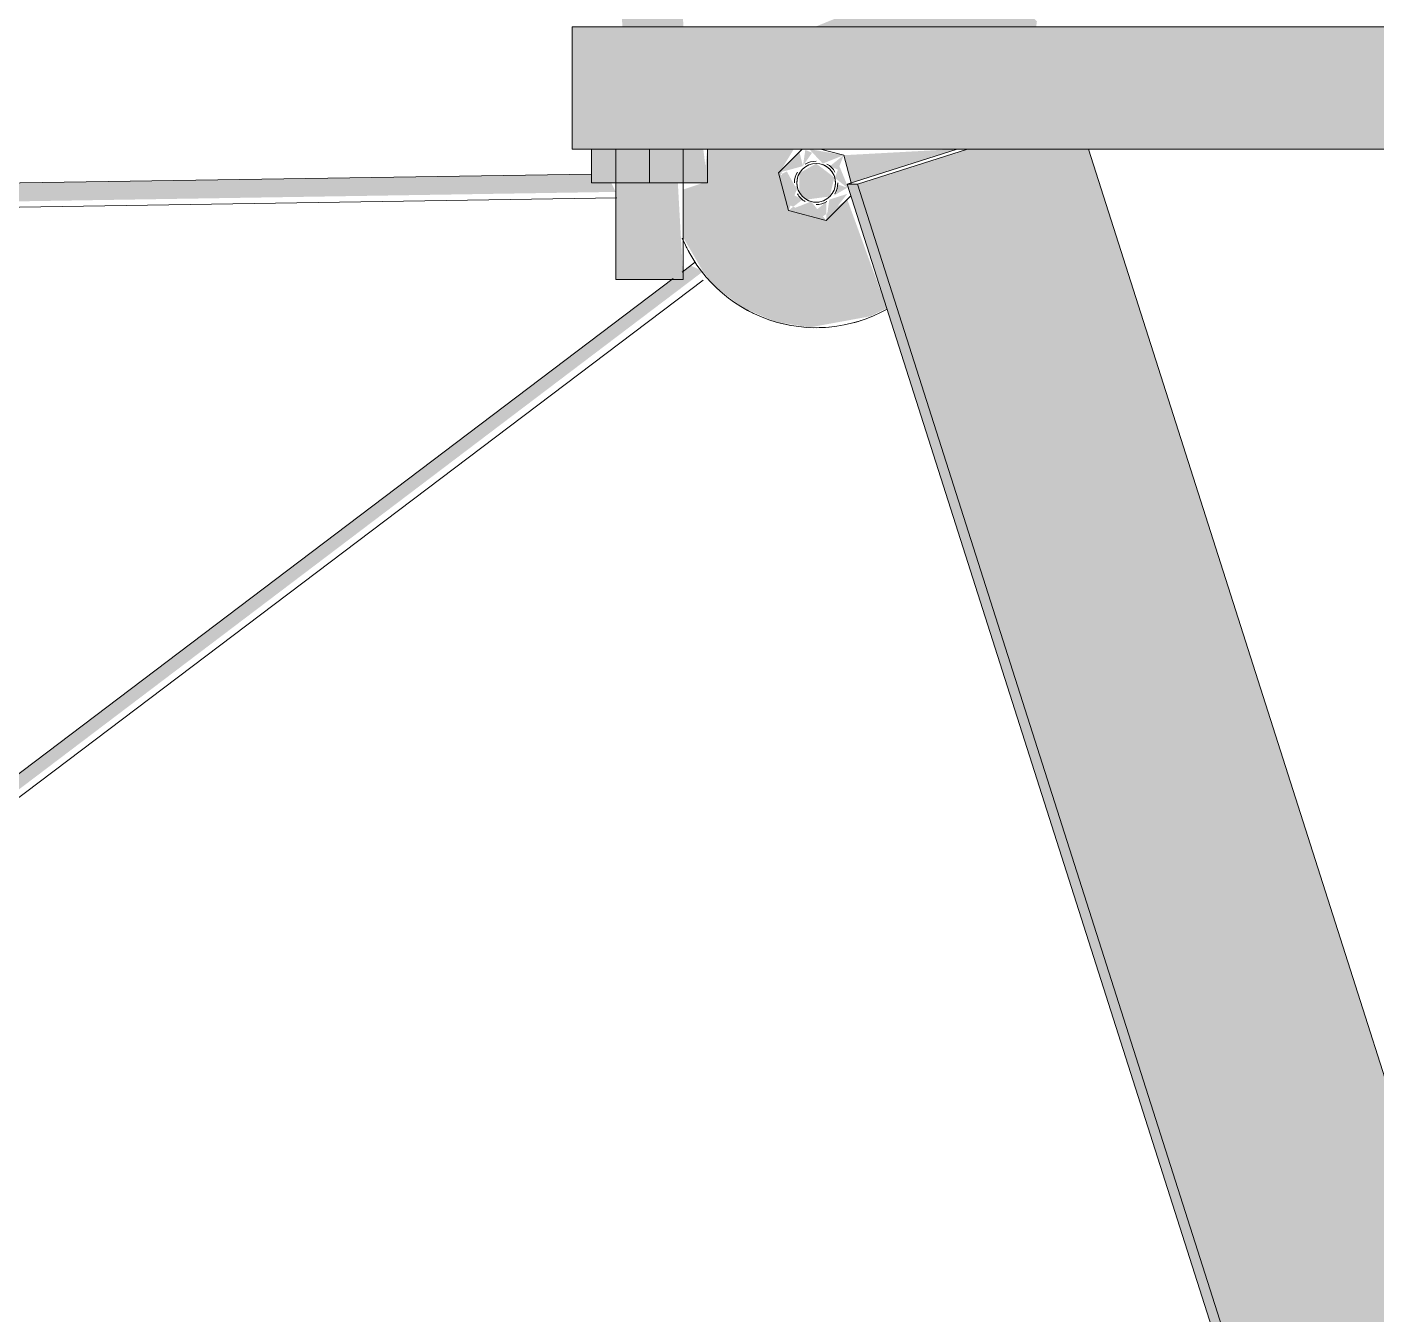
# Model space of a CAD drawing. Header units: inches. Extents: x -55396 to -733, y -290 to 853.
# Drawn here: x -25677.23 to -25659.77, y 266.29 to 282.95 of the extents above; entities that cross this region are included whole.
import ezdxf

# ---------------------------------------------------------------- set-up
doc = ezdxf.new("R2010")
doc.units = ezdxf.units.IN
doc.header["$MEASUREMENT"] = 0
doc.layers.add('Q-SPCQ', color=91, linetype='Continuous', lineweight=9)

# ---------------------------------------------------------------- blocks, each defined once
blk = doc.blocks.new('Basketball_Backstop-Performance_Sports_Systems-3103-Ceiling_Hung - 27_-0_ to 27_-11 7_8_-706978-Section 13')
at = {"layer": 'Q-SPCQ'}
h = blk.add_hatch(color=256, dxfattribs=at)
h.paths.add_polyline_path([(-25669.597, 279.687), (-25668.736, 279.687), (-25668.806, 280.937), (-25669.611, 280.937), (-25669.611, 279.687)], flags=0)
h.paths.add_polyline_path([(-25669.223, 282.955), (-25668.736, 282.955), (-25668.763, 284.763), (-25669.097, 284.859), (-25669.508, 284.795), (-25669.611, 284.75), (-25669.524, 282.955), (-25669.251, 282.955)], flags=0)
h = blk.add_hatch(color=256, dxfattribs=at)
h.paths.add_polyline_path([(-25670.174, 281.375), (-25623.106, 281.375), (-25623.106, 282.955), (-25670.174, 282.955), (-25670.174, 281.617)], flags=0)
h.paths.add_polyline_path([(-25577.757, 281.375), (-25574.174, 281.375), (-25574.174, 282.955), (-25621.231, 282.955), (-25621.231, 281.375), (-25586.397, 281.375)], flags=0)
for points in [[(-25669.924, 280.937), (-25669.174, 280.937), (-25669.174, 281.375), (-25669.924, 281.375)], [(-25668.476, 280.937), (-25668.424, 280.937), (-25668.476, 281.375), (-25669.174, 281.375), (-25669.174, 280.937)], [(-25625.538, 152.543), (-25625.385, 152.592), (-25625.385, 161.789), (-25625.829, 161.817), (-25625.905, 162), (-25625.788, 162.234), (-25625.498, 162.256), (-25663.487, 281.375), (-25665.055, 281.375), (-25666.478, 280.918), (-25626.216, 154.669)], [(-25625.672, 152.543), (-25625.538, 152.543), (-25666.478, 280.918), (-25666.612, 280.918), (-25626.35, 154.669)]]:
    blk.add_hatch(color=256, dxfattribs=at).paths.add_polyline_path(points, flags=0)
for p, q in [((-25670.174, 281.375), (-25670.174, 282.955)), ((-25623.105, 282.955), (-25670.174, 282.955)), ((-25623.117, 281.375), (-25670.174, 281.375)), ((-25669.924, 281.375), (-25669.924, 280.937)), ((-25669.611, 281.375), (-25669.611, 279.687)), ((-25669.174, 281.375), (-25669.174, 280.937)), ((-25668.736, 279.687), (-25668.736, 281.375)), ((-25668.424, 281.375), (-25668.424, 280.937)), ((-25665.189, 281.375), (-25666.612, 280.918)), ((-25666.478, 280.918), (-25665.055, 281.375)), ((-25663.487, 281.375), (-25625.492, 162.237)), ((-25669.174, 280.937), (-25669.924, 280.937)), ((-25668.424, 280.937), (-25669.174, 280.937)), ((-25666.612, 280.918), (-25666.478, 280.918)), ((-25666.612, 280.918), (-25625.672, 152.543)), ((-25625.538, 152.543), (-25666.478, 280.918)), ((-25668.736, 279.687), (-25669.611, 279.687))]:
    blk.add_line(p, q, dxfattribs=at)
blk = doc.blocks.new('Basketball_Backstop-Performance_Sports_Systems-3103-Ceiling_Hung - 27_-0_ to 27_-11 7_8_-V29-Section 13')
at = {"layer": 'Q-SPCQ'}
h = blk.add_hatch(color=256, dxfattribs=at)
h.paths.add_polyline_path([(-25666.884, 280.45), (-25666.884, 280.69), (-25667.001, 280.596), (-25666.907, 280.477)], flags=0)
h.paths.add_polyline_path([(-25667.372, 280.58), (-25667.191, 280.721), (-25667.295, 280.775), (-25667.336, 280.673)], flags=0)
h.paths.add_polyline_path([(-25667.104, 279.065), (-25666.316, 279.209), (-25666.1, 279.314), (-25666.612, 280.722), (-25666.972, 280.473), (-25667.395, 280.666), (-25667.468, 281.104), (-25667.304, 281.375), (-25668.424, 281.375), (-25668.476, 280.937), (-25668.736, 280.851), (-25668.736, 280.229), (-25668.476, 279.784), (-25668.341, 279.612), (-25667.978, 279.329), (-25667.557, 279.143)], flags=0)
h.paths.add_polyline_path([(-25666.794, 280.767), (-25666.612, 280.874), (-25666.737, 280.918), (-25666.774, 280.794)], flags=0)
h.paths.add_polyline_path([(-25667.292, 280.9), (-25667.395, 281.084), (-25667.475, 281.046), (-25667.336, 280.935)], flags=0)
h.paths.add_polyline_path([(-25666.658, 281.295), (-25666.838, 281.153), (-25666.732, 281.107), (-25666.684, 281.229)], flags=0)
h.paths.add_polyline_path([(-25666.561, 280.934), (-25665.189, 281.375), (-25666.658, 281.295), (-25666.569, 280.963)], flags=0)
h.paths.add_polyline_path([(-25667.185, 281.158), (-25667.068, 281.327), (-25667.155, 281.364), (-25667.178, 281.21)], flags=0)
h.paths.add_polyline_path([(-25664.167, 282.955), (-25664.156, 283.028), (-25664.938, 283.81), (-25667.034, 282.955), (-25664.224, 282.955)], flags=0)
h = blk.add_hatch(color=256, dxfattribs=at)
h.paths.add_polyline_path([(-25666.884, 280.45), (-25666.612, 280.794), (-25666.844, 280.721)], flags=0)
h.paths.add_polyline_path([(-25667.372, 280.58), (-25667.257, 280.873), (-25667.503, 281.068), (-25667.395, 280.666)], flags=0)
h.paths.add_polyline_path([(-25666.884, 280.45), (-25667.08, 280.696), (-25667.372, 280.58)], flags=0)
h.paths.add_polyline_path([(-25666.658, 281.295), (-25667.106, 281.375), (-25666.929, 281.187), (-25666.774, 281.249)], flags=0)
h.paths.add_polyline_path([(-25666.593, 280.859), (-25666.714, 281.154), (-25666.774, 281.002), (-25666.612, 280.874)], flags=0)
h.paths.add_polyline_path([(-25667.503, 281.068), (-25667.186, 281.154), (-25667.232, 281.34), (-25667.395, 281.176)], flags=0)
blk.add_hatch(color=256, dxfattribs=at).paths.add_polyline_path([(-25667.14, 280.721), (-25666.838, 280.761), (-25666.779, 281.007), (-25667.015, 281.187), (-25667.232, 281.062), (-25667.232, 280.812)], flags=0)
h = blk.add_hatch(color=256, dxfattribs=at)
h.paths.add_polyline_path([(-25808.649, 278.622), (-25669.611, 280.82), (-25669.668, 280.937), (-25669.924, 281.016), (-25669.924, 281.049), (-25741.914, 279.952), (-25808.654, 278.857), (-25808.648, 278.628)], flags=0)
h.paths.add_polyline_path([(-25810.265, 278.625), (-25810.261, 278.864), (-25810.321, 278.793), (-25810.272, 278.628)], flags=0)
h.paths.add_polyline_path([(-25667.269, 280.822), (-25667.232, 280.922), (-25667.27, 280.823)], flags=0)
h = blk.add_hatch(color=256, dxfattribs=at)
h.paths.add_polyline_path([(-25760.44, 210.178), (-25760.393, 210.314), (-25760.444, 210.209), (-25760.44, 210.183)], flags=0)
h.paths.add_polyline_path([(-25760.463, 210.36), (-25760.551, 210.407), (-25760.468, 210.361)], flags=0)
h.paths.add_polyline_path([(-25759.081, 211.205), (-25668.48, 279.79), (-25668.639, 279.867), (-25759.169, 211.336), (-25759.084, 211.208)], flags=0)
h.paths.add_polyline_path([(-25667.139, 280.687), (-25667.18, 280.761), (-25667.144, 280.689)], flags=0)
for p, q in [((-25667.196, 281.375), (-25667.503, 281.068)), ((-25666.658, 281.295), (-25666.958, 281.375)), ((-25666.557, 280.918), (-25666.658, 281.295)), ((-25669.924, 281.049), (-25808.663, 278.935)), ((-25667.503, 281.068), (-25667.372, 280.58)), ((-25808.649, 278.622), (-25669.594, 280.742)), ((-25666.884, 280.45), (-25666.565, 280.769)), ((-25667.372, 280.58), (-25666.884, 280.45)), ((-25668.577, 279.914), (-25668.752, 279.782)), ((-25668.865, 279.697), (-25759.194, 211.433)), ((-25759.084, 211.203), (-25668.476, 279.677))]:
    blk.add_line(p, q, dxfattribs=at)
for radius, start, end in [(0.281, 150, 180), (0.25, 135, 315), (0.25, 315, 135), (0.281, 90, 120), (0.25, 30, 75), (0.25, 30, 75), (0.281, 30, 60), (0.25, 150, 210), (0.25, 345, 15), (0.25, 345, 0), (0.281, 330, 0), (0.281, 210, 240), (0.25, 240, 255), (0.25, 240, 300), (0.25, 270, 300), (0.281, 270, 300), (1.875, 202.3897, 299.4077), (1.875, 205.5966, 210), (1.875, 240, 244.4034), (1.875, 285, 288.9422), (1.875, 255, 259.9261), (1.875, 270, 274.8942)]:
    blk.add_arc((-25667.015, 280.937), radius, start, end, dxfattribs=at)

msp = doc.modelspace()

# ---------------------------------------------------------------- block references
at = {"layer": 'Q-SPCQ'}
for name in ['Basketball_Backstop-Performance_Sports_Systems-3103-Ceiling_Hung - 27_-0_ to 27_-11 7_8_-V29-Section 13', 'Basketball_Backstop-Performance_Sports_Systems-3103-Ceiling_Hung - 27_-0_ to 27_-11 7_8_-706978-Section 13']:
    msp.add_blockref(name, (0, 0), dxfattribs=at)

doc.saveas('drawing.dxf')
